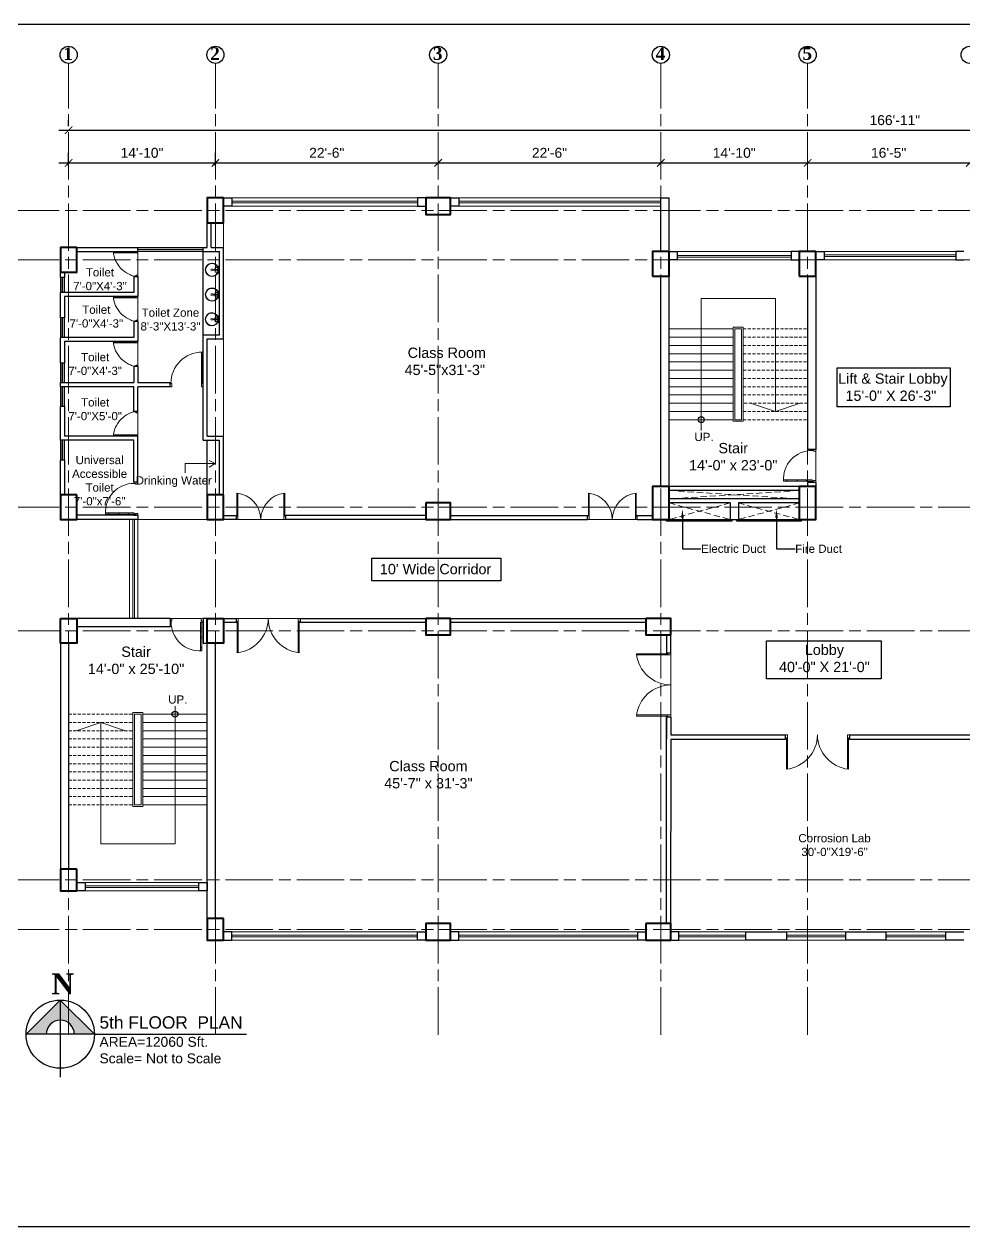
# Model space of a CAD drawing. Header units: inches. Extents: x -12 to 20935469, y -1604 to 24729220.
# Drawn here: x 20887924 to 20889064, y 24712181 to 24713639 of the extents above; entities that cross this region are included whole.
import ezdxf
from ezdxf import colors
from ezdxf.entities.mleader import LeaderData, LeaderLine
from ezdxf.math import Vec2, Vec3

# ---------------------------------------------------------------- set-up
doc = ezdxf.new("R2010")
doc.units = ezdxf.units.IN
doc.header["$LTSCALE"] = 0.03
doc.header["$MEASUREMENT"] = 0
doc.header["$PDMODE"] = 32
doc.header["$PDSIZE"] = 15
doc.linetypes.add('ACAD_ISO08W100', pattern=[36, 24, -3, 6, -3])
doc.linetypes.add('DASHED2', pattern=[0.375, 0.25, -0.125])
for name, color, linetype, lineweight in [('column', 1, 'Continuous', 40), ('Dim Line', 252, 'Continuous', 13), ('Door', 7, 'Continuous', 18), ('Dot', 253, 'Continuous', 0), ('Gas', 21, 'Continuous', 5), ('Glass Line', 252, 'Continuous', 9), ('Grid Line', 252, 'Continuous', 18), ('Hatch', 253, 'Continuous', 15), ('Low Wall', 7, 'Continuous', 30), ('Main Wall', 7, 'Continuous', 30), ('RAIL', 23, 'Continuous', 13), ('STAIR', 46, 'Continuous', 15), ('TOILET FIXTURE', 142, 'Continuous', 5), ('wind.', 150, 'Continuous', 20)]:
    doc.layers.add(name, color=color, linetype=linetype, lineweight=lineweight)
doc.layers.add('FUR', color=251, linetype='Continuous')
doc.layers.add('TEXT', color=7, linetype='Continuous')
doc.styles.add('2', font='swisscl.ttf')
doc.styles.add('RomanS', font='arial.ttf', dxfattribs={"height": 12})
doc.styles.get("Standard").update_dxf_attribs({"font": 'timesbd.ttf'})
doc.dimstyles.new('Aec_Arch_I', dxfattribs={"dimscale": 96, "dimtxt": 12, "dimasz": 0.09375, "dimexe": 0.125, "dimexo": 0.125, "dimgap": 0.0625, "dimtad": 1, "dimdec": 0, "dimzin": 3, "dimdsep": 46, "dimlunit": 4, "dimtxsty": 'RomanS', "dimblk1": 'ARCHTICK', "dimblk2": 'ARCHTICK', "dimsah": 1, "dimcen": 0.09375, "dimdle": 0.125, "dimadec": 0, "dimazin": 0, "dimtfac": 0.75, "dimtdec": 0, "dimtmove": 2, "dimatfit": 3, "dimldrblk": 'ARCHTICK', "dimfxl": 1, "dimfrac": 1, "dimtolj": 1, "dimtzin": 0, "dimarcsym": 0})

# ---------------------------------------------------------------- blocks, each defined once
blk = doc.blocks.new('_ArchTick')
at = {"color": 0, "linetype": 'ByBlock', "lineweight": 35, "const_width": 0.15}
blk.add_lwpolyline([(-0.5, -0.5), (0.5, 0.5)], dxfattribs=at)
blk = doc.blocks.new('*D14')
at = {"layer": 'Defpoints', "color": 0, "transparency": 16777216}
for p in [(20831126.3, 24724578.2), (20830948.3, 24724562.3), (20831126.3, 24724562.3)]:
    blk.add_point(p, dxfattribs=at)
at = {"layer": 'Dim Line', "color": 0, "lineweight": -2, "transparency": 16777216}
for p, q in [((20830948.3, 24724574.3), (20830948.3, 24724590.2)), ((20831126.3, 24724574.3), (20831126.3, 24724590.2)), ((20830936.3, 24724578.2), (20831138.3, 24724578.2))]:
    blk.add_line(p, q, dxfattribs=at)
at = {"layer": 'Dim Line', "color": 0, "lineweight": -2, "transparency": 16777216, "xscale": 9, "yscale": 9, "zscale": 9, "rotation": 180}
blk.add_blockref('_ArchTick', (20830948.3, 24724578.2), dxfattribs=at)
at = {"layer": 'Dim Line', "color": 0, "lineweight": -2, "transparency": 16777216, "xscale": 9, "yscale": 9, "zscale": 9}
blk.add_blockref('_ArchTick', (20831126.3, 24724578.2), dxfattribs=at)
at = {"layer": 'Dim Line', "color": 0, "transparency": 16777216, "insert": (20831037.3, 24724590.3), "char_height": 12, "attachment_point": 5, "style": 'RomanS'}
blk.add_mtext('\\A1;14\'-10"', dxfattribs=at)
blk = doc.blocks.new('*D7')
at = {"layer": 'Defpoints', "color": 0, "transparency": 16777216}
for p in [(20831396.3, 24724578.2), (20831396.3, 24724578.2), (20831126.3, 24724562.3)]:
    blk.add_point(p, dxfattribs=at)
at = {"layer": 'Dim Line', "color": 0, "lineweight": -2, "transparency": 16777216}
for p, q in [((20831126.3, 24724574.3), (20831126.3, 24724590.2)), ((20831114.3, 24724578.2), (20831408.3, 24724578.2))]:
    blk.add_line(p, q, dxfattribs=at)
at = {"layer": 'Dim Line', "color": 0, "lineweight": -2, "transparency": 16777216, "xscale": 9, "yscale": 9, "zscale": 9, "rotation": 180}
blk.add_blockref('_ArchTick', (20831126.3, 24724578.2), dxfattribs=at)
at = {"layer": 'Dim Line', "color": 0, "lineweight": -2, "transparency": 16777216, "xscale": 9, "yscale": 9, "zscale": 9}
blk.add_blockref('_ArchTick', (20831396.3, 24724578.2), dxfattribs=at)
at = {"layer": 'Dim Line', "color": 0, "transparency": 16777216, "insert": (20831261.3, 24724590.3), "char_height": 12, "attachment_point": 5, "style": 'RomanS'}
blk.add_mtext('\\A1;22\'-6"', dxfattribs=at)
blk = doc.blocks.new('*D8')
at = {"layer": 'Defpoints', "color": 0, "transparency": 16777216}
for p in [(20831396.3, 24724578.2), (20831666.3, 24724578.2), (20831666.3, 24724578.2)]:
    blk.add_point(p, dxfattribs=at)
at = {"layer": 'Dim Line', "color": 0, "lineweight": -2, "transparency": 16777216}
blk.add_line((20831384.3, 24724578.2), (20831678.3, 24724578.2), dxfattribs=at)
at = {"layer": 'Dim Line', "color": 0, "lineweight": -2, "transparency": 16777216, "xscale": 9, "yscale": 9, "zscale": 9, "rotation": 180}
blk.add_blockref('_ArchTick', (20831396.3, 24724578.2), dxfattribs=at)
at = {"layer": 'Dim Line', "color": 0, "lineweight": -2, "transparency": 16777216, "xscale": 9, "yscale": 9, "zscale": 9}
blk.add_blockref('_ArchTick', (20831666.3, 24724578.2), dxfattribs=at)
at = {"layer": 'Dim Line', "color": 0, "transparency": 16777216, "insert": (20831531.3, 24724590.3), "char_height": 12, "attachment_point": 5, "style": 'RomanS'}
blk.add_mtext('\\A1;22\'-6"', dxfattribs=at)
blk = doc.blocks.new('*D9')
at = {"layer": 'Defpoints', "color": 0, "transparency": 16777216}
for p in [(20831666.3, 24724578.2), (20831844.3, 24724578.2), (20831844.3, 24724578.2)]:
    blk.add_point(p, dxfattribs=at)
at = {"layer": 'Dim Line', "color": 0, "lineweight": -2, "transparency": 16777216}
blk.add_line((20831654.3, 24724578.2), (20831856.3, 24724578.2), dxfattribs=at)
at = {"layer": 'Dim Line', "color": 0, "lineweight": -2, "transparency": 16777216, "xscale": 9, "yscale": 9, "zscale": 9, "rotation": 180}
blk.add_blockref('_ArchTick', (20831666.3, 24724578.2), dxfattribs=at)
at = {"layer": 'Dim Line', "color": 0, "lineweight": -2, "transparency": 16777216, "xscale": 9, "yscale": 9, "zscale": 9}
blk.add_blockref('_ArchTick', (20831844.3, 24724578.2), dxfattribs=at)
at = {"layer": 'Dim Line', "color": 0, "transparency": 16777216, "insert": (20831755.3, 24724590.3), "char_height": 12, "attachment_point": 5, "style": 'RomanS'}
blk.add_mtext('\\A1;14\'-10"', dxfattribs=at)
blk = doc.blocks.new('*D21')
at = {"layer": 'Defpoints', "color": 0, "transparency": 16777216}
for p in [(20831844.3, 24724578.2), (20832040.8, 24724578.2), (20832040.8, 24724578.2)]:
    blk.add_point(p, dxfattribs=at)
at = {"layer": 'Dim Line', "color": 0, "lineweight": -2, "transparency": 16777216}
for p, q in [((20831832.3, 24724578.2), (20832052.8, 24724578.2)), ((20831844.3, 24724566.2), (20831844.3, 24724566.2)), ((20832040.8, 24724566.2), (20832040.8, 24724566.2))]:
    blk.add_line(p, q, dxfattribs=at)
at = {"layer": 'Dim Line', "color": 0, "lineweight": -2, "transparency": 16777216, "xscale": 9, "yscale": 9, "zscale": 9, "rotation": 180}
blk.add_blockref('_ArchTick', (20831844.3, 24724578.2), dxfattribs=at)
at = {"layer": 'Dim Line', "color": 0, "lineweight": -2, "transparency": 16777216, "xscale": 9, "yscale": 9, "zscale": 9}
blk.add_blockref('_ArchTick', (20832040.8, 24724578.2), dxfattribs=at)
at = {"layer": 'Dim Line', "color": 0, "transparency": 16777216, "insert": (20831942.5, 24724590.3), "char_height": 12, "attachment_point": 5, "style": 'RomanS'}
blk.add_mtext('\\A1;16\'-5"', dxfattribs=at)
blk = doc.blocks.new('*D22')
at = {"layer": 'Defpoints', "color": 0, "transparency": 16777216}
for p in [(20832040.8, 24724578.2), (20832166.8, 24724578.2), (20832166.8, 24724578.2)]:
    blk.add_point(p, dxfattribs=at)
at = {"layer": 'Dim Line', "color": 0, "lineweight": -2, "transparency": 16777216}
for p, q in [((20832028.8, 24724578.2), (20832178.8, 24724578.2)), ((20832040.8, 24724566.2), (20832040.8, 24724566.2)), ((20832166.8, 24724566.2), (20832166.8, 24724566.2))]:
    blk.add_line(p, q, dxfattribs=at)
at = {"layer": 'Dim Line', "color": 0, "lineweight": -2, "transparency": 16777216, "xscale": 9, "yscale": 9, "zscale": 9, "rotation": 180}
blk.add_blockref('_ArchTick', (20832040.8, 24724578.2), dxfattribs=at)
at = {"layer": 'Dim Line', "color": 0, "lineweight": -2, "transparency": 16777216, "xscale": 9, "yscale": 9, "zscale": 9}
blk.add_blockref('_ArchTick', (20832166.8, 24724578.2), dxfattribs=at)
at = {"layer": 'Dim Line', "color": 0, "transparency": 16777216, "insert": (20832103.8, 24724590.3), "char_height": 12, "attachment_point": 5, "style": 'RomanS'}
blk.add_mtext('\\A1;10\'-6"', dxfattribs=at)
blk = doc.blocks.new('*D13')
at = {"layer": 'Defpoints', "color": 0, "transparency": 16777216}
for p in [(20830948.3, 24724610.7), (20832951.8, 24724617.8), (20832951.8, 24724610.7)]:
    blk.add_point(p, dxfattribs=at)
at = {"layer": 'Dim Line', "color": 0, "lineweight": -2, "transparency": 16777216}
for p, q in [((20830948.3, 24724622.7), (20830948.3, 24724629.8)), ((20832951.8, 24724622.7), (20832951.8, 24724629.8)), ((20830936.3, 24724617.8), (20832963.8, 24724617.8))]:
    blk.add_line(p, q, dxfattribs=at)
at = {"layer": 'Dim Line', "color": 0, "lineweight": -2, "transparency": 16777216, "xscale": 9, "yscale": 9, "zscale": 9, "rotation": 180}
blk.add_blockref('_ArchTick', (20830948.3, 24724617.8), dxfattribs=at)
at = {"layer": 'Dim Line', "color": 0, "lineweight": -2, "transparency": 16777216, "xscale": 9, "yscale": 9, "zscale": 9}
blk.add_blockref('_ArchTick', (20832951.8, 24724617.8), dxfattribs=at)
at = {"layer": 'Dim Line', "color": 0, "transparency": 16777216, "insert": (20831950, 24724629.9), "char_height": 12, "attachment_point": 5, "style": 'RomanS'}
blk.add_mtext('\\A1;166\'-11"', dxfattribs=at)
blk = doc.blocks.new('Door_45')
at = {"layer": 'Door'}
for p, q in [((1.5, 5), (1.5, 44)), ((1.5, 40), (2.2, 40)), ((2.2, 40), (2.2, 39.5)), ((2.2, 39.5), (2.7, 39.5)), ((2.7, 39.5), (2.7, 40)), ((2.7, 40), (3.5, 40)), ((3.5, 44), (3.5, 5)), ((1.5, 25.8), (2.2, 25.8)), ((2.2, 25.8), (2.2, 25.3)), ((2.2, 25.3), (2.7, 25.3)), ((2.7, 25.8), (3.5, 25.8)), ((2.7, 25.3), (2.7, 25.8)), ((0, 0), (0, 5)), ((0, 5), (1.5, 5)), ((1.5, 12.6), (2.2, 12.6)), ((3.5, 5), (1.5, 5)), ((1.5, 5), (1.5, 3)), ((1.5, 3), (2.5, 3)), ((2.2, 12.6), (2.2, 13.1)), ((2.2, 13.1), (2.7, 13.1)), ((2.5, 3), (2.5, 0)), ((2.7, 13.1), (2.7, 12.6)), ((2.7, 12.6), (3.5, 12.6)), ((42.5, 3), (42.5, 0)), ((43.5, 3), (42.5, 3)), ((45, 5), (43.5, 5)), ((43.5, 5), (43.5, 3)), ((45, 0), (45, 5)), ((2.5, 0), (0, 0)), ((42.5, 0), (45, 0))]:
    blk.add_line(p, q, dxfattribs=at)
blk.add_arc((4.7, 5.3), 38.8, 359.6233, 94.6685, dxfattribs=at)
blk = doc.blocks.new('sssss-flat-876')
at = {"layer": 'Door', "linetype": 'Continuous', "ltscale": 3}
blk.add_line((3666.5, 84027.2), (3666.5, 84055.7), dxfattribs=at)
at = {"layer": 'Door', "linetype": 'Continuous', "ltscale": 3, "extrusion": (-7.21527e-09, -3.35624e-18, 1), "elevation": 0}
for points in [[(3666.5, 84057.2), (3666.5, 84055.7), (3668.4, 84055.7), (3668.4, 84056.5), (3670.2, 84056.5), (3670.2, 84057.2)], [(3668.4, 84055.7), (3696.2, 84055.7), (3696.2, 84056.5), (3668.4, 84056.5)]]:
    blk.add_lwpolyline(points, close=True, dxfattribs=at)
at = {"layer": 'Door', "linetype": 'Continuous', "ltscale": 3, "flags": 128}
blk.add_lwpolyline([(3670.2, 84027.2, 0.04096), (3675.5, 84028.9, 0.082496), (3684.9, 84034.8, 0.052187), (3689.7, 84040, 0.043988), (3692.9, 84045, 0.036571), (3694.8, 84049.6, 0.034751), (3695.9, 84054.2, 0.011435), (3696.2, 84055.7)], format="xyb", dxfattribs=at)
at = {"layer": 'Door', "linetype": 'Continuous', "ltscale": 3}
blk.add_lwpolyline([(3666.5, 84027.2), (3666.5, 84028.7), (3668.4, 84028.7), (3668.4, 84027.9), (3670.2, 84027.9), (3670.2, 84027.2)], close=True, dxfattribs=at)
blk = doc.blocks.new('7-flat-72')
at = {"layer": 'Glass Line', "color": 8, "ltscale": 20}
for p, q in [((-64478.7, 376960.5), (-64480.3, 376960.5)), ((-64480.3, 376959.5), (-64480.3, 376960.5)), ((-64480.3, 376959.5), (-64480.3, 376960.5)), ((-64478.7, 376959.5), (-64480.3, 376959.5)), ((-64480.3, 376959.1), (-64480.3, 376959.4)), ((-64478.7, 376959.4), (-64480.3, 376959.4)), ((-64478.7, 376959.1), (-64480.3, 376959.1)), ((-64480.2, 376959.4), (-64480.2, 376959.5)), ((-64480.1, 376959.5), (-64480.1, 376960.5)), ((-64479.9, 376959.5), (-64479.9, 376960.5)), ((-64479.5, 376959.5), (-64479.5, 376960.5)), ((-64479.1, 376959.5), (-64479.1, 376960.5)), ((-64478.9, 376959.5), (-64478.9, 376960.5)), ((-64478.9, 376959.4), (-64478.9, 376959.5)), ((-64478.8, 376959.5), (-64478.8, 376960.5)), ((-64478.7, 376959.5), (-64478.7, 376960.5)), ((-64478.7, 376959.1), (-64478.7, 376959.4)), ((-64475.1, 376959.4), (-64476.9, 376959.4)), ((-64476.9, 376959.1), (-64476.9, 376959.4)), ((-64475.1, 376959.1), (-64476.9, 376959.1)), ((-64476.6, 376959.4), (-64476.6, 376966.6)), ((-64475.5, 376966.6), (-64476.6, 376966.6)), ((-64475.5, 376959.4), (-64475.5, 376966.6)), ((-64475.1, 376959.1), (-64475.1, 376959.4)), ((-64473.3, 376960.5), (-64471.7, 376960.5)), ((-64473.3, 376959.5), (-64473.3, 376960.5)), ((-64473.3, 376959.5), (-64473.3, 376960.5)), ((-64473.3, 376959.5), (-64471.7, 376959.5)), ((-64473.3, 376959.1), (-64473.3, 376959.4)), ((-64473.3, 376959.4), (-64471.7, 376959.4)), ((-64473.3, 376959.1), (-64471.7, 376959.1)), ((-64473.1, 376959.5), (-64473.1, 376960.5)), ((-64473.1, 376959.4), (-64473.1, 376959.5)), ((-64472.9, 376959.5), (-64472.9, 376960.5)), ((-64472.5, 376959.5), (-64472.5, 376960.5)), ((-64472.1, 376959.5), (-64472.1, 376960.5)), ((-64471.9, 376959.5), (-64471.9, 376960.5)), ((-64471.9, 376959.4), (-64471.9, 376959.5)), ((-64471.8, 376959.5), (-64471.8, 376960.5)), ((-64471.7, 376959.5), (-64471.7, 376960.5)), ((-64471.7, 376959.1), (-64471.7, 376959.4))]:
    blk.add_line(p, q, dxfattribs=at)
blk.add_circle((-64476, 376968.4, 0), 1.08, dxfattribs=at)
for radius, start, end in [(8.1, 273.8334, 266.1883), (7.55, 274.115, 265.9068)]:
    blk.add_arc((-64476, 376968.4, 0), radius, start, end, dxfattribs=at)
blk = doc.blocks.new('SFSFSFS-flat-72')
at = {"layer": 'TOILET FIXTURE', "ltscale": 0.2}
blk.add_lwpolyline([(-3918.5, -3608.1), (-3918.5, -3602.7), (-3923.9, -3602.7), (-3923.9, -3608.1)], close=True, dxfattribs=at)
at = {"layer": 'TOILET FIXTURE', "ltscale": 20}
blk.add_blockref('7-flat-72', (60554.8, -380567.2), dxfattribs=at)
blk = doc.blocks.new('$D40')
at = {"layer": 'Door'}
for p, q in [((1, 4), (1, 42)), ((2, 0), (2, 42)), ((1, 5), (0, 5)), ((2, 0), (0, 0)), ((2, 4), (1, 4)), ((39, 4), (38, 4)), ((38, 4), (38, 0)), ((40, 0), (38, 0)), ((40, 5), (39, 5)), ((39, 5), (39, 4))]:
    blk.add_line(p, q, dxfattribs=at)
blk.add_arc((1, 4), 38, 0, 90, dxfattribs=at)
blk = doc.blocks.new('A$C36295410')
at = {"layer": 'Door'}
for p, q in [((1, 4), (1, 32)), ((2, 0), (2, 32)), ((58, 0), (58, 32)), ((59, 4), (59, 32)), ((1, 5), (0, 5)), ((2, 4), (1, 4)), ((58, 4), (59, 4)), ((59, 5), (60, 5)), ((2, 0), (0, 0)), ((58, 0), (60, 0))]:
    blk.add_line(p, q, dxfattribs=at)
for centre, start, end in [((-2.5, -0.3), 0.5906, 83.7783), ((62.5, -0.3), 96.2217, 179.4094)]:
    blk.add_arc(centre, 32.5, start, end, dxfattribs=at)
blk = doc.blocks.new('fff')
at = {"layer": 'Grid Line', "color": 252, "linetype": 'ACAD_ISO08W100', "lineweight": 9, "ltscale": 80, "true_color": 0x939598}
for p, q in [((20830948.3, 24723521.1), (20830948.3, 24724698.8)), ((20831126.3, 24723521.1), (20831126.3, 24724698.8)), ((20831396.3, 24723521.1), (20831396.3, 24724698.8)), ((20831666.3, 24723521.1), (20831666.3, 24724698.8)), ((20831844.3, 24723521.1), (20831844.3, 24724698.8)), ((20833096.9, 24724520.6), (20830726.1, 24724520.6)), ((20833096.9, 24724460.6), (20830726.1, 24724460.6)), ((20833096.9, 24724160.7), (20830726.1, 24724160.7)), ((20833096.9, 24724010.7), (20830726.1, 24724010.7)), ((20833096.9, 24723708.7), (20830726.1, 24723708.7)), ((20833096.9, 24723648.8), (20830726.1, 24723648.8))]:
    blk.add_line(p, q, dxfattribs=at)
at = {"layer": 'Dim Line'}
for base, p1, p2, picture, middle in [((20832951.7523, 24724617.8128), (20830948.3088, 24724610.7482), (20832951.7523, 24724610.7482), '*D13', (20831950.0306, 24724629.9397)), ((20831126.3, 24724578.2), (20830948.3, 24724562.3), (20831126.3, 24724562.3), '*D14', (20831037.3, 24724590.3)), ((20831396.3, 24724578.2), (20831126.3, 24724562.3), (20831396.3, 24724578.2), '*D7', (20831261.3, 24724590.3)), ((20831666.3, 24724578.2), (20831396.3, 24724578.2), (20831666.3, 24724578.2), '*D8', (20831531.3, 24724590.3)), ((20831844.3, 24724578.2), (20831666.3, 24724578.2), (20831844.3, 24724578.2), '*D9', (20831755.3, 24724590.3)), ((20832040.7792, 24724578.1666), (20831844.25, 24724578.1666), (20832040.7792, 24724578.1666), '*D21', (20831942.5146, 24724590.2934)), ((20832166.8, 24724578.2), (20832040.8, 24724578.2), (20832166.8, 24724578.2), '*D22', (20832103.8, 24724590.3))]:
    dim = blk.add_linear_dim(base=base, p1=p1, p2=p2, dimstyle='Aec_Arch_I', dxfattribs=at)
    dim.commit()
    dim.dimension.update_dxf_attribs({"geometry": picture, "text_midpoint": middle})

msp = doc.modelspace()

# ---------------------------------------------------------------- hatches: boundary and pattern name
at = {"layer": 'Low Wall'}
h = msp.add_hatch(color=256, dxfattribs=at)
h.paths.add_polyline_path([(20887950.9, 24712414.3), (20887926.6, 24712414.3), (20887968, 24712455.7), (20887968, 24712431.3, 0.414214)])
h.paths.add_polyline_path([(20887968, 24712431.3), (20887968, 24712455.7), (20888009.4, 24712414.3), (20887985, 24712414.3, 0.414214)])

# ---------------------------------------------------------------- linework, layer by layer
for p, q in [((20888141.1, 24713262.3), (20888141.1, 24713363.2)), ((20888146.1, 24713068.3), (20888146.1, 24713134.4)), ((20888057.1, 24713043.5), (20888062.1, 24713043.5)), ((20888176.1, 24712528.4), (20888176.1, 24712528.4)), ((20887968, 24712455.7), (20887968, 24712362.3)), ((20888009.4, 24712414.3), (20888193.6, 24712414.3))]:
    msp.add_line(p, q)
for points in [[(20888910, 24713222.1), (20889046.7, 24713222.1), (20889046.7, 24713174.9), (20888910, 24713174.9)], [(20888703, 24713038.4), (20888782.3, 24713038.4), (20888782.3, 24713036.4), (20888703, 24713036.4)], [(20888788.1, 24713038.4), (20888866.3, 24713038.4), (20888866.3, 24713036.4), (20888788.1, 24713036.4)], [(20888345.7, 24712991.3), (20888502.3, 24712991.3), (20888502.3, 24712963.9), (20888345.7, 24712963.9)], [(20888824.2, 24712891.1), (20888963.1, 24712891.1), (20888963.1, 24712845.2), (20888824.2, 24712845.2)]]:
    msp.add_lwpolyline(points, close=True)
msp.add_lwpolyline([(20888009.3, 24712414.3), (20887926.6, 24712414.3)])
for centre, radius in [((20888745.1, 24713159.4), 3.61), ((20888107.1, 24712802.3), 3.61), ((20887968, 24712414.3), 41.4)]:
    msp.add_circle(centre, radius)
at = {"layer": 'column', "lineweight": 40, "ltscale": 20}
for points in [[(20888166.1, 24713428.2), (20888146.1, 24713428.2), (20888146.1, 24713398.2), (20888166.1, 24713398.2)], [(20888411.1, 24713428.2), (20888411.1, 24713408.2), (20888441.1, 24713408.2), (20888441.1, 24713428.2)], [(20887988.1, 24713368.2), (20887968.1, 24713368.2), (20887968.1, 24713338.2), (20887988.1, 24713338.2)], [(20888686.1, 24713333.4), (20888706.1, 24713333.4), (20888706.1, 24713363.4), (20888686.1, 24713363.4)], [(20888864, 24713333.4), (20888884, 24713333.4), (20888884, 24713363.4), (20888864, 24713363.4)], [(20888686.1, 24713038.4), (20888706.1, 24713038.4), (20888706.1, 24713078.4), (20888686.1, 24713078.4)], [(20888864, 24713038.4), (20888884, 24713038.4), (20888884, 24713078.4), (20888864, 24713078.4)], [(20887988.1, 24713068.4), (20887968.1, 24713068.4), (20887968.1, 24713038.4), (20887988.1, 24713038.4)], [(20888166.1, 24713068.3), (20888146.1, 24713068.3), (20888146.1, 24713038.4), (20888166.1, 24713038.4)], [(20888411.1, 24713058.4), (20888411.1, 24713038.4), (20888441.1, 24713038.4), (20888441.1, 24713058.4)], [(20887968.1, 24712918.4), (20887988.1, 24712918.4), (20887988.1, 24712888.4), (20887968.1, 24712888.4)], [(20888146.1, 24712918.4), (20888166.1, 24712918.4), (20888166.1, 24712888.4), (20888146.1, 24712888.4)], [(20888411.1, 24712918.4), (20888411.1, 24712898.4), (20888441.1, 24712898.4), (20888441.1, 24712918.4)], [(20888678.1, 24712918.4), (20888678.1, 24712898.4), (20888708.1, 24712898.4), (20888708.1, 24712918.4)], [(20887988.1, 24712614.3), (20887968.1, 24712614.3), (20887968.1, 24712588.3), (20887988.1, 24712588.3)], [(20888166.1, 24712554.4), (20888146.1, 24712554.4), (20888146.1, 24712528.4), (20888166.1, 24712528.4)], [(20888441.1, 24712528.4), (20888441.1, 24712548.4), (20888411.1, 24712548.4), (20888411.1, 24712528.4)], [(20888678.1, 24712548.4), (20888678.1, 24712528.4), (20888708.1, 24712528.4), (20888708.1, 24712548.4)]]:
    msp.add_lwpolyline(points, close=True, dxfattribs=at)
at = {"layer": 'Defpoints'}
msp.add_lwpolyline([(20887723.6, 24713639.1), (20890162.4, 24713639.1), (20890162.4, 24712180.6), (20887723.6, 24712180.6)], close=True, dxfattribs=at)
at = {"layer": 'Door'}
for p, q in [((20888183.7, 24712918.4), (20888181.1, 24712918.4)), ((20888182.4, 24712913.3), (20888181.1, 24712913.3)), ((20888182.4, 24712914.6), (20888182.4, 24712876.8)), ((20888183.7, 24712914.6), (20888182.4, 24712914.6)), ((20888183.7, 24712918.4), (20888183.7, 24712876.8)), ((20888256.5, 24712918.4), (20888256.5, 24712876.8)), ((20888256.5, 24712918.4), (20888259.1, 24712918.4)), ((20888256.5, 24712914.6), (20888257.8, 24712914.6)), ((20888257.8, 24712914.6), (20888257.8, 24712876.8)), ((20888257.8, 24712913.3), (20888259.1, 24712913.3)), ((20888704.4, 24712875.5), (20888666.5, 24712875.5)), ((20888708.1, 24712874.2), (20888666.5, 24712874.2)), ((20888703.1, 24712875.5), (20888703.1, 24712876.8)), ((20888704.4, 24712874.2), (20888704.4, 24712875.5)), ((20888708.1, 24712874.2), (20888708.1, 24712876.8)), ((20888708.1, 24712801.4), (20888666.5, 24712801.4)), ((20888704.4, 24712800.1), (20888666.5, 24712800.1)), ((20888703.1, 24712800.1), (20888703.1, 24712798.8)), ((20888704.4, 24712801.4), (20888704.4, 24712800.1)), ((20888708.1, 24712801.4), (20888708.1, 24712798.8)), ((20888849.6, 24712777.2), (20888847, 24712777.2)), ((20888848.3, 24712772.2), (20888847, 24712772.2)), ((20888848.3, 24712773.5), (20888848.3, 24712735.6)), ((20888849.6, 24712773.5), (20888848.3, 24712773.5)), ((20888849.6, 24712777.2), (20888849.6, 24712735.6)), ((20888922.4, 24712777.2), (20888922.4, 24712735.6)), ((20888922.4, 24712777.2), (20888925, 24712777.2)), ((20888922.4, 24712773.5), (20888923.7, 24712773.5)), ((20888923.7, 24712773.5), (20888923.7, 24712735.6)), ((20888923.7, 24712772.2), (20888925, 24712772.2))]:
    msp.add_line(p, q, dxfattribs=at)
for centre, start, end in [((20888177.8, 24712918.8), 276.2217, 359.4094), ((20888262.4, 24712918.8), 180.5906, 263.7783), ((20888708.5, 24712880.1), 186.2217, 269.4094), ((20888708.5, 24712795.5), 90.5906, 173.7783), ((20888843.7, 24712777.6), 276.2217, 359.4094), ((20888928.3, 24712777.6), 180.5906, 263.7783)]:
    msp.add_arc(centre, 42.3, start, end, dxfattribs=at)
at = {"layer": 'Dot', "linetype": 'DASHED2', "lineweight": 0, "ltscale": 1000}
for p, q in [((20888706.1, 24713073.4), (20888864, 24713063.4)), ((20888864, 24713073.4), (20888706.1, 24713063.4)), ((20888780.1, 24713058.4), (20888706.1, 24713038.4)), ((20888706.1, 24713058.4), (20888780.1, 24713038.4)), ((20888790.1, 24713058.4), (20888864, 24713038.4)), ((20888864, 24713058.4), (20888790.1, 24713038.4))]:
    msp.add_line(p, q, dxfattribs=at)
at = {"layer": 'Gas', "color": 0, "lineweight": 5}
for points in [[(20888796, 24713157.4), (20888784, 24713157.4), (20888784, 24713271.4), (20888796, 24713271.4)], [(20888794, 24713159.4), (20888786, 24713159.4), (20888786, 24713269.4), (20888794, 24713269.4)], [(20888068.1, 24712804.3), (20888056.1, 24712804.3), (20888056.1, 24712690.3), (20888068.1, 24712690.3)], [(20888066.1, 24712802.3), (20888058.1, 24712802.3), (20888058.1, 24712692.3), (20888066.1, 24712692.3)]]:
    msp.add_lwpolyline(points, close=True, dxfattribs=at)
at = {"layer": 'Hatch', "lineweight": 5}
for p, q in [((20888166.1, 24713368.2), (20888166.1, 24713398.2)), ((20888166.1, 24713139.4), (20888166.1, 24713257.3))]:
    msp.add_line(p, q, dxfattribs=at)
at = {"layer": 'Hatch', "lineweight": 0}
for p, q in [((20888884, 24713038.4), (20888884, 24713353.4)), ((20888062.1, 24713038.5), (20888884, 24713038.4)), ((20888708.1, 24712918.4), (20888062.1, 24712918.5)), ((20888708.1, 24712798.8), (20888708.1, 24712874.2))]:
    msp.add_line(p, q, dxfattribs=at)
at = {"layer": 'Low Wall', "color": 0}
msp.add_lwpolyline([(20887926.6, 24712414.3), (20887968, 24712455.7), (20888009.4, 24712414.3)], dxfattribs=at)
at = {"layer": 'Low Wall'}
msp.add_arc((20887968, 24712414.3), 17, 0, 180, dxfattribs=at)
at = {"layer": 'Main Wall', "lineweight": 30}
for p, q in [((20888696.1, 24713428.2), (20888706.1, 24713428.2)), ((20888696.1, 24713363.4), (20888696.1, 24713428.2)), ((20888706.1, 24713363.4), (20888706.1, 24713428.2)), ((20888706.1, 24713424.2), (20888706.1, 24713424.2)), ((20888706.1, 24713422.2), (20888706.1, 24713422.2)), ((20888146.1, 24713368.2), (20888146.1, 24713398.2)), ((20888151.1, 24713368.2), (20888151.1, 24713398.2)), ((20888696.1, 24713382.2), (20888696.1, 24713382.2)), ((20887988.1, 24713368.2), (20888062.1, 24713368.2)), ((20888062.1, 24713363.2), (20888062.1, 24713368.2)), ((20888141.1, 24713368.2), (20888146.1, 24713368.2)), ((20888141.1, 24713363.2), (20888141.1, 24713368.2)), ((20888151.1, 24713368.2), (20888166.1, 24713368.2)), ((20888166.1, 24713257.3), (20888166.1, 24713368.2)), ((20888696.1, 24713376.2), (20888696.1, 24713376.2)), ((20887988.1, 24713363.2), (20888062.1, 24713363.2)), ((20888141.1, 24713363.2), (20888161.1, 24713363.2)), ((20888161.1, 24713262.3), (20888161.1, 24713363.2)), ((20888706.1, 24713078.4), (20888706.1, 24713353.4)), ((20887968.1, 24713331.6), (20887968.1, 24713338.2)), ((20888057.1, 24713333.2), (20888062.1, 24713333.2)), ((20888057.1, 24713333.2), (20888057.1, 24713313.6)), ((20888696.1, 24713078.4), (20888696.1, 24713333.4)), ((20888874, 24713333.4), (20888874, 24713123.4)), ((20888884, 24713333.4), (20888884, 24713123.4)), ((20888057.1, 24713313.6), (20887968.1, 24713313.6)), ((20887968.1, 24713283), (20887968.1, 24713313.6)), ((20888062.1, 24713308.6), (20887973.1, 24713308.6)), ((20888057.1, 24713278.6), (20888057.1, 24713259)), ((20888062.1, 24713278.6), (20888057.1, 24713278.6)), ((20888057.1, 24713259), (20887968.1, 24713259)), ((20887968.1, 24713228.4), (20887968.1, 24713259)), ((20888062.1, 24713254), (20887973.1, 24713254)), ((20887973.1, 24713254), (20887973.1, 24713228.4)), ((20888141.1, 24713204.4), (20888141.1, 24713262.3)), ((20888141.1, 24713262.3), (20888161.1, 24713262.3)), ((20888146.1, 24713139.4), (20888146.1, 24713257.3)), ((20888146.1, 24713257.3), (20888166.1, 24713257.3)), ((20887968.1, 24713228.4), (20887973.1, 24713228.4)), ((20888062.1, 24713224), (20888057.1, 24713224)), ((20887968.1, 24713204.4), (20888057.1, 24713204.4)), ((20887968.1, 24713199.4), (20887968.1, 24713204.4)), ((20888057.1, 24713199.4), (20887968.1, 24713199.4)), ((20888057.1, 24713169.4), (20888057.1, 24713199.4)), ((20888062.1, 24713169.4), (20888062.1, 24713199.4)), ((20888101.1, 24713199.4), (20888062.1, 24713199.4)), ((20888101.1, 24713199.4), (20888101.1, 24713204.4)), ((20888141.1, 24713134.4), (20888141.1, 24713204.4)), ((20887973.1, 24713175.4), (20887968.1, 24713175.4)), ((20887968.1, 24713134.4), (20887968.1, 24713175.4)), ((20887973.1, 24713175.4), (20887973.1, 24713139.4)), ((20888062.1, 24713169.4), (20888057.1, 24713169.4)), ((20888057.1, 24713134.4), (20887968.1, 24713134.4)), ((20888062.1, 24713139.4), (20887973.1, 24713139.4)), ((20888057.1, 24713083.5), (20888057.1, 24713134.4)), ((20888062.1, 24713083.5), (20888062.1, 24713139.4)), ((20888141.1, 24713134.4), (20888161.1, 24713134.4)), ((20888146.1, 24713139.4), (20888166.1, 24713139.4)), ((20888161.1, 24713068.4), (20888161.1, 24713134.4)), ((20888166.1, 24713068.4), (20888166.1, 24713139.4)), ((20888884, 24713123.4), (20888874, 24713123.4)), ((20887968.1, 24713068.4), (20887968.1, 24713110.4)), ((20887973.1, 24713110.4), (20887968.1, 24713110.4)), ((20887973.1, 24713110.4), (20887973.1, 24713068.4)), ((20888062.1, 24713083.5), (20888057.1, 24713083.5)), ((20888864, 24713078.4), (20888706.1, 24713078.4)), ((20888874, 24713083.4), (20888874, 24713078.4)), ((20888884, 24713083.4), (20888874, 24713083.4)), ((20888884, 24713083.4), (20888884, 24713078.4)), ((20888864, 24713073.4), (20888706.1, 24713073.4)), ((20888864, 24713063.4), (20888706.1, 24713063.4)), ((20888780.1, 24713058.4), (20888706.1, 24713058.4)), ((20888780.1, 24713058.4), (20888780.1, 24713038.4)), ((20888864, 24713058.4), (20888790.1, 24713058.4)), ((20888790.1, 24713058.4), (20888790.1, 24713038.4)), ((20888062.1, 24713043.5), (20887988.1, 24713043.5)), ((20888062.1, 24713038.5), (20887988.1, 24713038.5)), ((20888062.1, 24713043.5), (20888062.1, 24713038.5)), ((20888166.1, 24713043.4), (20888181.1, 24713043.4)), ((20888181.1, 24713038.4), (20888166.1, 24713038.4)), ((20888181.1, 24713043.4), (20888181.1, 24713038.4)), ((20888411.1, 24713043.4), (20888241.1, 24713043.4)), ((20888241.1, 24713043.4), (20888241.1, 24713038.4)), ((20888411.1, 24713038.4), (20888241.1, 24713038.4)), ((20888441.1, 24713043.4), (20888607.3, 24713043.4)), ((20888441.1, 24713038.4), (20888607.3, 24713038.4)), ((20888607.3, 24713038.4), (20888607.3, 24713043.4)), ((20888667.3, 24713038.4), (20888667.3, 24713043.4)), ((20888667.3, 24713043.4), (20888686.1, 24713043.4)), ((20888667.3, 24713038.4), (20888686.1, 24713038.4)), ((20888780.1, 24713038.4), (20888790.1, 24713038.4)), ((20888101.1, 24712918.4), (20887988.1, 24712918.4)), ((20888101.1, 24712918.4), (20888101.1, 24712908.4)), ((20888146.1, 24712918.3), (20888141.1, 24712918.3)), ((20888141.1, 24712918.3), (20888141.1, 24712888.4)), ((20888156.1, 24712918.3), (20888146.1, 24712918.3)), ((20888166.1, 24712918.4), (20888181.1, 24712918.4)), ((20888181.1, 24712913.3), (20888166.1, 24712913.3)), ((20888181.1, 24712918.4), (20888181.1, 24712913.3)), ((20888259.1, 24712918.4), (20888411.1, 24712918.4)), ((20888259.1, 24712913.3), (20888259.1, 24712918.4)), ((20888411.1, 24712913.3), (20888259.1, 24712913.3)), ((20888441.1, 24712918.4), (20888678.1, 24712918.4)), ((20888678.1, 24712913.3), (20888441.1, 24712913.3)), ((20888101.1, 24712908.4), (20887988.1, 24712908.4)), ((20887968.1, 24712888.4), (20887968.1, 24712614.3)), ((20887978.1, 24712888.4), (20887978.1, 24712614.3)), ((20888141.1, 24712888.4), (20888146.1, 24712888.4)), ((20888146.1, 24712554.4), (20888146.1, 24712888.4)), ((20888156.1, 24712554.4), (20888156.1, 24712888.4)), ((20888703.1, 24712898.4), (20888703.1, 24712876.8)), ((20888708.1, 24712876.8), (20888708.1, 24712898.4)), ((20888703.1, 24712876.8), (20888708.1, 24712876.8)), ((20888703.1, 24712548.4), (20888703.1, 24712800.1)), ((20888703.1, 24712798.8), (20888703.1, 24712772.2)), ((20888708.1, 24712798.8), (20888703.1, 24712798.8)), ((20888708.1, 24712798.8), (20888708.1, 24712777.2)), ((20888708.1, 24712777.2), (20888847, 24712777.2)), ((20888708.1, 24712548.4), (20888708.5, 24712772.2)), ((20888708.5, 24712772.2), (20888847, 24712772.2)), ((20888847, 24712777.2), (20888847, 24712772.2)), ((20888925, 24712777.2), (20889128.2, 24712777.2)), ((20888925, 24712777.2), (20888925, 24712772.2)), ((20888925, 24712772.2), (20889128.2, 24712772.2)), ((20888799.3, 24712528.4), (20888799.3, 24712538.4)), ((20888799.3, 24712538.4), (20888848.3, 24712538.4)), ((20888848.3, 24712538.4), (20888848.3, 24712528.4)), ((20888920.3, 24712528.4), (20888920.3, 24712538.4)), ((20888920.3, 24712538.4), (20888969.3, 24712538.4)), ((20888969.3, 24712528.4), (20888969.3, 24712538.4)), ((20888848.3, 24712528.4), (20888799.3, 24712528.4)), ((20888969.3, 24712528.4), (20888920.3, 24712528.4))]:
    msp.add_line(p, q, dxfattribs=at)
for points in [[(20888166.1, 24713428.2), (20888176.1, 24713428.2), (20888176.1, 24713418.2), (20888166.1, 24713418.2)], [(20888411.1, 24713428.2), (20888401.1, 24713428.2), (20888401.1, 24713418.2), (20888411.1, 24713418.2)], [(20888441.1, 24713428.2), (20888451.1, 24713428.2), (20888451.1, 24713418.2), (20888441.1, 24713418.2)], [(20888706.1, 24713363.4), (20888716.1, 24713363.4), (20888716.1, 24713353.4), (20888706.1, 24713353.4)], [(20888864, 24713363.4), (20888854, 24713363.4), (20888854, 24713353.4), (20888864, 24713353.4)], [(20888884, 24713363.4), (20888894, 24713363.4), (20888894, 24713353.4), (20888884, 24713353.4)], [(20889063.6, 24713363.4), (20889053.6, 24713363.4), (20889053.6, 24713353.4), (20889063.6, 24713353.4)], [(20887973.1, 24713338.2), (20887973.1, 24713331.6)], [(20887973.1, 24713331.6), (20887968.1, 24713331.6)], [(20888062.1, 24713333.2), (20888062.1, 24713308.6)], [(20887973.1, 24713308.6), (20887973.1, 24713283)], [(20887973.1, 24713283), (20887968.1, 24713283)], [(20888062.1, 24713278.6), (20888062.1, 24713254)], [(20888057.1, 24713224), (20888057.1, 24713204.4)], [(20888062.1, 24713224), (20888062.1, 24713204.4)], [(20888062.1, 24713204.4), (20888101.1, 24713204.4)], [(20888166.1, 24712528.4), (20888176.1, 24712528.4), (20888176.1, 24712538.4), (20888166.1, 24712538.4)], [(20888411.1, 24712528.4), (20888401.1, 24712528.4), (20888401.1, 24712538.4), (20888411.1, 24712538.4)], [(20888441.1, 24712528.4), (20888451.1, 24712528.4), (20888451.1, 24712538.4), (20888441.1, 24712538.4)], [(20888678.1, 24712528.4), (20888668.1, 24712528.4), (20888668.1, 24712538.4), (20888678.1, 24712538.4)], [(20888708.1, 24712528.4), (20888718.1, 24712528.4), (20888718.1, 24712538.4), (20888708.1, 24712538.4)], [(20889063.6, 24712528.4), (20889041.6, 24712528.4), (20889041.6, 24712538.4), (20889063.6, 24712538.4)]]:
    msp.add_lwpolyline(points, dxfattribs=at)
at = {"layer": 'Main Wall'}
for points in [[(20887988.1, 24712598.3), (20887998.1, 24712598.3), (20887998.1, 24712588.3), (20887988.1, 24712588.3)], [(20888136.1, 24712598.3), (20888146.1, 24712598.3), (20888146.1, 24712588.3), (20888136.1, 24712588.3)]]:
    msp.add_lwpolyline(points, close=True, dxfattribs=at)
at = {"layer": 'RAIL', "lineweight": 9}
for p, q in [((20888745.1, 24713146.2), (20888745.1, 24713306.4)), ((20888745.1, 24713306.4), (20888835, 24713306.4)), ((20888835, 24713306.4), (20888835, 24713169.4)), ((20888805, 24713179.4), (20888835, 24713169.4)), ((20888835, 24713169.4), (20888865, 24713179.4)), ((20888107.1, 24712812.1), (20888107.1, 24712645.3)), ((20888017.1, 24712792.3), (20887987.1, 24712782.3)), ((20888017.1, 24712645.3), (20888017.1, 24712792.3)), ((20888047.1, 24712782.3), (20888017.1, 24712792.3)), ((20888146.1, 24712782.3), (20888068.1, 24712782.3)), ((20888107.1, 24712645.3), (20888017.1, 24712645.3))]:
    msp.add_line(p, q, dxfattribs=at)
at = {"layer": 'STAIR', "color": 32, "lineweight": 5}
for p, q in [((20888706.1, 24713269.4), (20888784, 24713269.4)), ((20888706.1, 24713259.4), (20888784, 24713259.4)), ((20888706.1, 24713249.4), (20888784, 24713249.4)), ((20888706.1, 24713239.4), (20888784, 24713239.4)), ((20888706.1, 24713229.4), (20888784, 24713229.4)), ((20888706.1, 24713219.4), (20888784, 24713219.4)), ((20888706.1, 24713209.4), (20888784, 24713209.4)), ((20888706.1, 24713199.4), (20888784, 24713199.4)), ((20888706.1, 24713189.4), (20888784, 24713189.4)), ((20888706.1, 24713179.4), (20888784, 24713179.4)), ((20888706.1, 24713169.4), (20888784, 24713169.4)), ((20888706.1, 24713159.4), (20888784, 24713159.4)), ((20888068.1, 24712802.3), (20888146.1, 24712802.3)), ((20888068.1, 24712792.3), (20888146.1, 24712792.3)), ((20888086.1, 24712782.3), (20888146.1, 24712782.3)), ((20888068.1, 24712772.3), (20888146.1, 24712772.3)), ((20888068.1, 24712762.3), (20888146.1, 24712762.3)), ((20888068.1, 24712752.3), (20888146.1, 24712752.3)), ((20888068.1, 24712742.3), (20888146.1, 24712742.3)), ((20888068.1, 24712732.3), (20888146.1, 24712732.3)), ((20888068.1, 24712722.3), (20888146.1, 24712722.3)), ((20888068.1, 24712712.3), (20888146.1, 24712712.3)), ((20888068.1, 24712702.3), (20888146.1, 24712702.3)), ((20888068.1, 24712692.3), (20888146.1, 24712692.3))]:
    msp.add_line(p, q, dxfattribs=at)
at = {"layer": 'STAIR', "color": 32, "linetype": 'DASHED2', "lineweight": 5, "ltscale": 500}
for p, q in [((20888796, 24713269.4), (20888874, 24713269.4)), ((20888796, 24713259.4), (20888874, 24713259.4)), ((20888796, 24713249.4), (20888874, 24713249.4)), ((20888796, 24713239.4), (20888874, 24713239.4)), ((20888796, 24713229.4), (20888874, 24713229.4)), ((20888796, 24713219.4), (20888874, 24713219.4)), ((20888796, 24713209.4), (20888874, 24713209.4)), ((20888796, 24713199.4), (20888874, 24713199.4)), ((20888796, 24713189.4), (20888874, 24713189.4)), ((20888874, 24713179.4), (20888796, 24713179.4)), ((20888814, 24713179.4), (20888874, 24713179.4)), ((20888796, 24713169.4), (20888874, 24713169.4)), ((20888796, 24713159.4), (20888874, 24713159.4)), ((20887978.1, 24712802.3), (20888056.1, 24712802.3)), ((20887978.1, 24712792.3), (20888056.1, 24712792.3)), ((20887978.1, 24712782.3), (20888056.1, 24712782.3)), ((20887978.1, 24712772.3), (20888056.1, 24712772.3)), ((20887978.1, 24712762.3), (20888056.1, 24712762.3)), ((20887978.1, 24712752.3), (20888056.1, 24712752.3)), ((20887978.1, 24712742.3), (20888056.1, 24712742.3)), ((20887978.1, 24712732.3), (20888056.1, 24712732.3)), ((20887978.1, 24712722.3), (20888056.1, 24712722.3)), ((20887978.1, 24712712.3), (20888056.1, 24712712.3)), ((20887978.1, 24712702.3), (20888056.1, 24712702.3)), ((20887978.1, 24712692.3), (20888056.1, 24712692.3))]:
    msp.add_line(p, q, dxfattribs=at)
at = {"layer": 'STAIR', "color": 253, "lineweight": 5}
for p, q in [((20888155.7, 24713106.1), (20888119.4, 24713106.1)), ((20888119.4, 24713106.1), (20888119.4, 24713094.8)), ((20888155.7, 24713106.1), (20888148.4, 24713110.1)), ((20888155.7, 24713106.1), (20888148.4, 24713102))]:
    msp.add_line(p, q, dxfattribs=at)
at = {"layer": 'TEXT'}
for centre in [(20887978.1, 24713601.8), (20888156.1, 24713601.8), (20888426.1, 24713601.8), (20888696.1, 24713601.8), (20888874.1, 24713601.8), (20889070.6, 24713601.8)]:
    msp.add_circle(centre, 10.4, dxfattribs=at)
at = {"layer": 'wind.', "lineweight": 5}
for p, q in [((20888401.1, 24713428.2), (20888176.1, 24713428.2)), ((20888176.1, 24713424.2), (20888401.1, 24713424.3)), ((20888451.1, 24713428.2), (20888696.1, 24713428.2)), ((20888451.1, 24713424.2), (20888696.1, 24713424.3)), ((20888176.1, 24713422.2), (20888401.1, 24713422.3)), ((20888176.1, 24713418.2), (20888401.1, 24713418.2)), ((20888451.1, 24713422.2), (20888696.1, 24713422.3)), ((20888451.1, 24713418.2), (20888696.1, 24713418.2)), ((20888062.1, 24713368.2), (20888141.1, 24713368.2)), ((20888062.1, 24713366.2), (20888141.1, 24713366.2)), ((20888062.1, 24713365.2), (20888141.1, 24713365.2)), ((20888062.1, 24713363.2), (20888141.1, 24713363.2)), ((20888716.1, 24713363.4), (20888854, 24713363.4)), ((20888716.1, 24713358.4), (20888854, 24713358.4)), ((20888716.1, 24713356.4), (20888854, 24713356.4)), ((20888716.1, 24713353.4), (20888854, 24713353.4)), ((20888884, 24713353.4), (20889063.6, 24713353.4)), ((20888894, 24713363.4), (20889053.6, 24713363.4)), ((20888894, 24713359.4), (20889053.6, 24713359.4)), ((20888894, 24713357.4), (20889053.6, 24713357.4)), ((20888894, 24713353.4), (20889063.6, 24713353.4)), ((20887968.1, 24713331.6), (20887968.1, 24713313.6)), ((20887970.1, 24713331.6), (20887970.1, 24713313.6)), ((20887971.1, 24713331.6), (20887971.1, 24713313.6)), ((20887973.1, 24713331.6), (20887973.1, 24713313.6)), ((20887968.1, 24713283), (20887968.1, 24713259)), ((20887970.1, 24713283), (20887970.1, 24713259)), ((20887971.1, 24713283), (20887971.1, 24713259)), ((20887973.1, 24713283), (20887973.1, 24713259)), ((20887968.1, 24713204.4), (20887968.1, 24713228.4)), ((20887970.1, 24713204.4), (20887970.1, 24713228.4)), ((20887971.1, 24713204.4), (20887971.1, 24713228.4)), ((20887973.1, 24713204.4), (20887973.1, 24713228.4)), ((20887968.1, 24713175.4), (20887968.1, 24713199.4)), ((20887970.1, 24713175.4), (20887970.1, 24713199.4)), ((20887971.1, 24713175.4), (20887971.1, 24713199.4)), ((20887973.1, 24713175.4), (20887973.1, 24713199.4)), ((20887968.1, 24713110.4), (20887968.1, 24713134.4)), ((20887970.1, 24713110.4), (20887970.1, 24713134.4)), ((20887971.1, 24713110.4), (20887971.1, 24713134.4)), ((20887973.1, 24713110.4), (20887973.1, 24713134.4)), ((20888052.1, 24712918.5), (20888052.1, 24713038.7)), ((20888056.1, 24712918.5), (20888056.1, 24713038.7)), ((20888058.1, 24712918.5), (20888058.1, 24713038.7)), ((20888062.1, 24712918.5), (20888062.1, 24713038.7)), ((20888062.1, 24712918.5), (20888062.1, 24713038.5)), ((20887993.1, 24712598.3), (20888141.1, 24712598.3)), ((20887998.1, 24712594.3), (20888136.1, 24712594.3)), ((20887998.1, 24712592.3), (20888136.1, 24712592.3)), ((20887993.1, 24712588.3), (20888141.1, 24712588.3)), ((20888401.1, 24712538.4), (20888176.1, 24712538.4)), ((20888401.1, 24712534.4), (20888176.1, 24712534.4)), ((20888668.1, 24712538.4), (20888451.1, 24712538.4)), ((20888668.1, 24712534.4), (20888451.1, 24712534.4)), ((20888799.3, 24712538.4), (20888718.1, 24712538.4)), ((20888799.3, 24712534.4), (20888718.1, 24712534.4)), ((20888920.3, 24712538.4), (20888848.3, 24712538.4)), ((20888920.3, 24712534.4), (20888848.3, 24712534.4)), ((20889041.3, 24712538.4), (20888969.3, 24712538.4)), ((20889041.6, 24712534.3), (20888969.3, 24712534.4)), ((20888401.1, 24712532.4), (20888176.1, 24712532.4)), ((20888401.1, 24712528.4), (20888176.1, 24712528.4)), ((20888411.1, 24712532.4), (20888411.1, 24712532.4)), ((20888668.1, 24712532.4), (20888451.1, 24712532.4)), ((20888668.1, 24712528.4), (20888451.1, 24712528.4)), ((20888799.3, 24712532.4), (20888718.1, 24712532.4)), ((20889041.6, 24712528.4), (20888718.1, 24712528.4)), ((20888920.3, 24712532.4), (20888848.3, 24712532.4)), ((20889041.6, 24712532.3), (20888969.3, 24712532.4))]:
    msp.add_line(p, q, dxfattribs=at)

# ---------------------------------------------------------------- block references
msp.add_blockref('fff', (57029.8, -11107.4))
at = {"layer": 'Door', "ltscale": 20, "xscale": -1}
for p in [(20891728.6, 24629306), (20891728.6, 24629251.4), (20891728.6, 24629196.8)]:
    msp.add_blockref('sssss-flat-876', p, dxfattribs=at)
at = {"layer": 'Door', "xscale": -1}
msp.add_blockref('$D40', (20888141.1, 24713199.4), dxfattribs=at)
at = {"layer": 'Door', "ltscale": 20, "rotation": 180}
msp.add_blockref('sssss-flat-876', (20891728.6, 24797196.6), dxfattribs=at)
at = {"layer": 'Door', "color": 250, "ltscale": 20, "xscale": 0.8888888888759539, "yscale": 0.8888888888759539, "zscale": 0.8888888888759539}
for p, rotation in [((20888884, 24713083.4), 90.00000000000001), ((20888062, 24713043.5), 90.00000000000001), ((20888141.1, 24712918.3), 180)]:
    msp.add_blockref('Door_45', p, dxfattribs=dict(at, rotation=rotation))
at = {"layer": 'FUR', "xscale": -1}
for p in [(20888241.1, 24713038.4), (20888667.3, 24713038.4)]:
    msp.add_blockref('A$C36295410', p, dxfattribs=at)
at = {"layer": 'TOILET FIXTURE', "ltscale": 20, "rotation": 90.00000000000001}
for p in [(20884553, 24717262.3), (20884553, 24717232.3), (20884553, 24717202.3)]:
    msp.add_blockref('SFSFSFS-flat-72', p, dxfattribs=at)

# ---------------------------------------------------------------- texts
msp.add_text('N', height=25.2).set_placement((20887957.4, 24712462.7))
at = {"layer": 'TEXT', "char_height": 15.44, "width": 227.458, "attachment_point": 8, "rotation": 0}
for s, insert in [('\\A1;1', (20887977.6, 24713595.5)), ('\\A1;2', (20888155.6, 24713595.5)), ('\\A1;3', (20888425.6, 24713595.5)), ('\\A1;4', (20888695.6, 24713595.5)), ('\\A1;5', (20888873.6, 24713595.5))]:
    msp.add_mtext(s, dxfattribs=dict(at, insert=insert))
at = {"layer": 'TEXT', "color": 30, "lineweight": 5, "ltscale": 20, "attachment_point": 2, "style": '2'}
for s, width, gutter_width, insert, char_height in [('{\\fArial|b0|i0|c0|p34;\\C0;Toilet \\P7\'-0"X4\'-3"}', 104.76, 0.5, (20888016.1, 24713343.1), 10), ('{\\fArial|b0|i0|c0|p34;\\C0;Toilet \\P7\'-0"X4\'-3"}', 104.76, 0.5, (20888011.7, 24713297.8), 10), ('{\\fArial|b0|i0|c0|p34;\\C0;Toilet Zone\\P8\'-3"X13\'-3"}', 104.76, 0.5, (20888101.6, 24713294.2), 10), ('{\\fArial|b0|i0|c0|p34;\\C0;Toilet \\P7\'-0"X4\'-3"}', 104.76, 0.5, (20888010.3, 24713240.3), 10), ('\\pxsm1;{\\fArial|b0|i0|c0|p34;\\C0; Class Room\\P45\'-5"x31\'-3"}', 230.765, 0.5, (20888434.2, 24713246.8), 12.476), ('\\pxsm1,qc;{\\fArial|b0|i0|c0|p34;\\C0; Lift & Stair Lobby\\P15\'-0" X 26\'-3" }', 188.808, 0.75, (20888975, 24713215.5), 12.476), ('{\\fArial|b0|i0|c0|p34;\\C0;Toilet \\P7\'-0"X5\'-0"}', 104.76, 0.5, (20888010.3, 24713185.4), 10), ('{\\fArial|b0|i0|c0|p34;\\C0;UP.}', 104.76, 0.5, (20888748.5, 24713143.5), 10), ('\\pxsm1;{\\fArial|b0|i0|c0|p34;\\C0;Stair\\P14\'-0" x 23\'-0"  }', 164.655, 0.282, (20888783.9, 24713131.2), 12.476), ('{\\fArial|b0|i0|c0|p34;\\C0;Universal Accessible Toilet\\P7\'-0"x7\'-6"}', 89.095, 0.35, (20888015.7, 24713115.5), 10), ('\\pxsm1;{\\fArial|b0|i0|c0|p34;\\C0;Drinking Water }', 88.563, 0.282, (20888105.6, 24713090.8), 10), ("\\pxsm1,qc;{\\fArial|b0|i0|c0|p34;\\C0;10' Wide Corridor}", 227.89, 0.75, (20888423, 24712984.5), 12.476), ('\\pxsm1;{\\fArial|b0|i0|c0|p34;\\C0;Stair\\P14\'-0" x 25\'-10"  }', 205.868, 0.282, (20888059.9, 24712884.3), 12.476), ('\\pxsm1,qc;{\\fArial|b0|i0|c0|p34;\\C0;Lobby\\P40\'-0" X 21\'-0" }', 146.388, 0.75, (20888894.4, 24712886.6), 12.476), ('{\\fArial|b0|i0|c0|p34;\\C0;UP.}', 104.76, 0.5, (20888110.5, 24712825.1), 10), ('\\pxsm1;{\\fArial|b0|i0|c0|p34;\\C0;Class Room\\P45\'-7" x 31\'-3" }', 334.17, 0.75, (20888414.3, 24712745.6), 12.476), ('{\\fArial|b0|i0|c0|p34;\\C0;Corrosion Lab\\P30\'-0"X19\'-6"}', 104.76, 0.5, (20888906.7, 24712657), 10), ('\\A1;\\pxql;{\\fArial|b0|i0|c0|p34;\\C0;5th FLOOR  PLAN\\P\\H0.8x;AREA=12060 Sft.\\H1.25x;\\P\\H0.8x;Scale= \\H1x;Not to Scale}', 640.124, 0.5, (20888335.6, 24712436), 15)]:
    msp.add_mtext_dynamic_manual_height_columns(s, width=width, gutter_width=gutter_width, heights=[0], dxfattribs=dict(at, insert=insert, char_height=char_height))

# ---------------------------------------------------------------- leaders
at = {"layer": 'TEXT', "lineweight": 5, "ltscale": 20}
ml = msp.add_multileader_mtext('Standard', dxfattribs=at)
ml.set_content('{\\fArial|b0|i0|c0|p34;Electric Duct}', color=256)
ml.set_leader_properties()
ml.build(insert=Vec2(0, 0))
ml.multileader.update_dxf_attribs({"text_right_attachment_type": 6, "dogleg_length": 0.36, "arrow_head_size": 10})
ctx = ml.context
ctx.base_point, ctx.char_height, ctx.arrow_head_size, ctx.landing_gap_size, ctx.plane_origin = Vec3(20888744.8, 24713002.8), 10, 10, 0.09, Vec3(20888722.3, 24713050.6)
ctx.right_attachment = 6
notes = []
notes.append((ctx, [(0, (1, 1, 0), (20888722.3, 24713002.8), (1, 0), 22.5, [(0, [(20888722.3, 24713050.6)], 0, [])])]))
ctx.mtext.insert, ctx.mtext.width, ctx.mtext.defined_height, ctx.mtext.flow_direction = Vec3(20888744.9, 24713007.9), 232.704, 29.8, 5
ml = msp.add_multileader_mtext('Standard', dxfattribs=at)
ml.set_content('{\\fArial|b0|i0|c0|p34;\\C256;Fire Duct}', color=256)
ml.set_leader_properties()
ml.build(insert=Vec2(0, 0))
ml.multileader.update_dxf_attribs({"text_right_attachment_type": 6, "dogleg_length": 0.36, "arrow_head_size": 10})
ctx = ml.context
ctx.base_point, ctx.char_height, ctx.arrow_head_size, ctx.landing_gap_size, ctx.plane_origin = Vec3(20888858.9, 24713002.8), 10, 10, 0.09, Vec3(20888836.4, 24713050.6)
ctx.right_attachment = 6
notes.append((ctx, [(0, (1, 1, 0), (20888836.4, 24713002.8), (1, 0), 22.5, [(0, [(20888836.4, 24713050.6)], 0, [])])]))
ctx.mtext.insert, ctx.mtext.width, ctx.mtext.defined_height, ctx.mtext.flow_direction = Vec3(20888859, 24713007.9), 232.704, 29.8, 5
for ctx, leaders in notes:
    for number, flags, end, landing, length, lines in leaders:
        leader = LeaderData()
        leader.index, (leader.has_last_leader_line, leader.has_dogleg_vector, leader.attachment_direction) = number, flags
        leader.last_leader_point, leader.dogleg_vector, leader.dogleg_length = Vec3(end), Vec3(landing), length
        for number, points, colour, breaks in lines:
            line = LeaderLine()
            line.index, line.vertices, line.color, line.breaks = number, Vec3.list(points), colors.encode_raw_color(colour), breaks
            leader.lines.append(line)
        ctx.leaders.append(leader)

doc.saveas('drawing.dxf')
